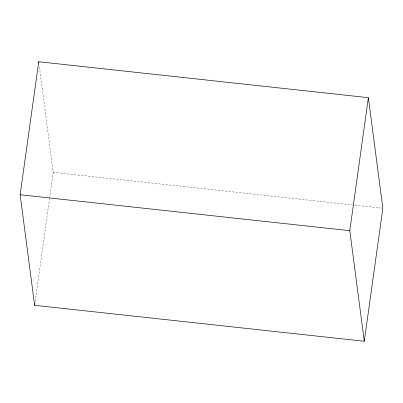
<?xml version="1.0" encoding="UTF-8"?>
<svg xmlns="http://www.w3.org/2000/svg" width="403" height="403" viewBox="0 0 403 403"><rect width="100%" height="100%" fill="white"/><g stroke="black" fill="none" stroke-linecap="round" stroke-linejoin="round"><path stroke-width="0.3" stroke-dasharray="2.02 1.51" d="M35.152 301.595L49.473 199.037M49.559 198.417L53.206 172.313L39.212 65.467M53.206 172.313L381.601 208.109"/><path stroke-width="0.6" d="M20.15 194.755L38.723 61.74L368.367 97.677L382.85 208.245L364.277 341.26L34.633 305.323L20.15 194.755L349.794 230.687L364.277 341.26M34.633 305.323L34.89 303.459M349.794 230.687L368.367 97.677M38.723 61.74L38.89 62.984"/></g></svg>
